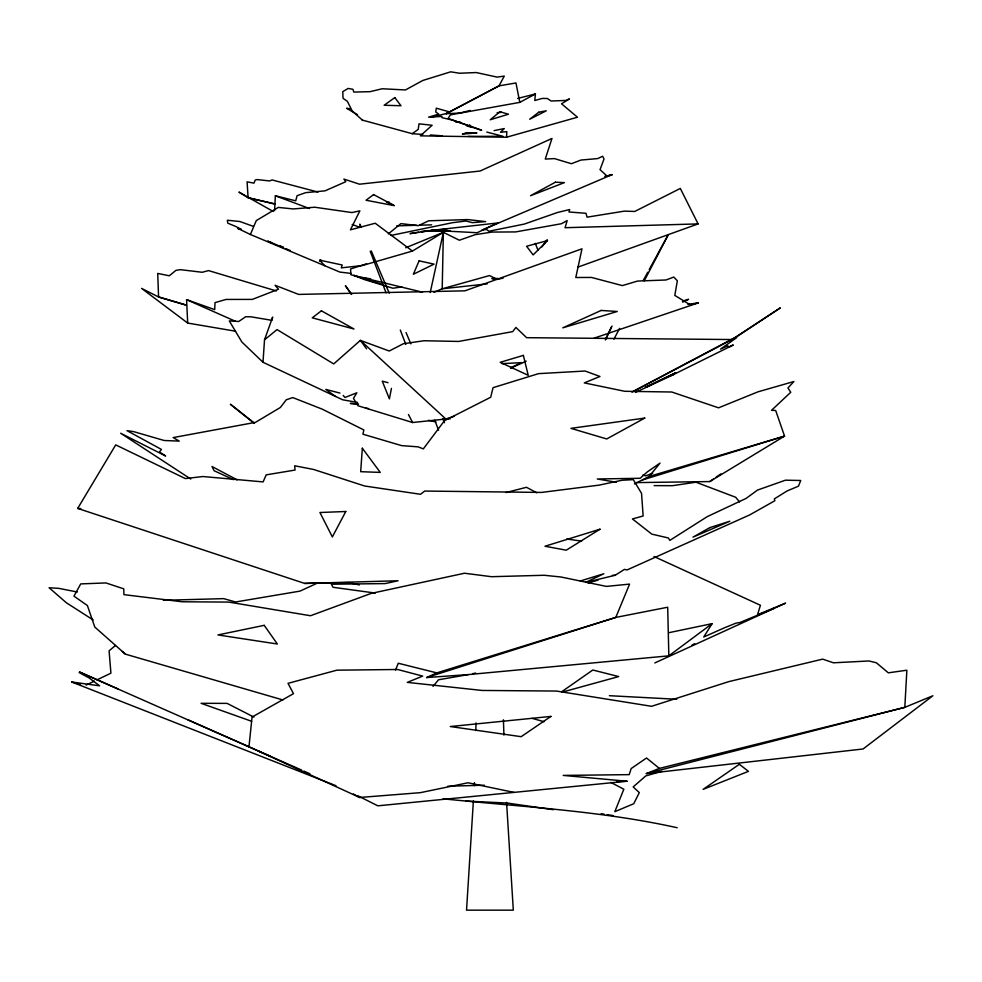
<?xml version="1.0" encoding="UTF-8"?>
<svg xmlns="http://www.w3.org/2000/svg" width="982" height="982" viewBox="0 0 982 982"><rect width="100%" height="100%" fill="white"/><g stroke="black" fill="none" stroke-linecap="round" stroke-linejoin="round"><path stroke-width="1.47" d="M405.664 247.783L443.373 232.329L442.207 288.794L433.995 292.268M474.343 785.686L474.416 782.617M475.804 730.547L476.012 722.887M362.223 120.074L412.219 133.687L418.234 129.379L419.007 123.842L432.117 125.254L420.333 135.847L506.552 137.222L506.822 131.637L500.525 132.275L504.282 128.556L494.081 130.618M274.567 210.688L275.365 195.799L295.729 200.819L297.067 195.7L305.672 192.644L324.981 190.852L345.774 181.719L343.896 179.08L359.522 184.199L480.088 171.028L551.982 138.45L545.255 159.059L554.462 158.605L571.401 163.712L580.914 160.066L597.731 158.568L602.641 156.261L604.028 158.924L600.039 169.665L607.146 176.171L612.216 174.6L483.23 229.53M473.385 800.858L466.536 910.167L513.316 910.167L506.565 802.38M262.992 362.272L264.526 339.821L272.652 317.063L271.953 320.353L250.938 316.805L245.672 316.732L238.761 321.482L229.26 320.893L241.842 341.969L262.992 362.272L342.657 399.797L357.522 402.436M517.624 98.458L535.411 93.953L534.785 100.483L542.395 98.409L547.379 98.507L551.086 101.011L565.693 100.459L569.486 98.936L561.532 103.773L577.477 117.226L506.552 137.222M513.967 792.388L468.009 782.777L420.345 792.67L359.658 797.482L248.962 746.762L252.067 717.044L293.495 693.66L288.008 683.337L336.912 670.178L397.624 669.491L422.69 676.107L407.272 682.38L482.088 690.444L556.475 691.058L651.557 706.303L728.767 681.631L822.634 659.143L833.472 662.801L868.96 660.972L876.361 662.776L888.329 672.83L906.865 670.215L904.815 707.359L646.316 773.583L863.068 748.984L932.9 695.747L904.815 707.359L659.376 768.403L646.316 773.583L653.509 772.318M391.45 388.369L389.388 398.864L382.243 381.139L388 382.698M430.214 292.538L443.373 232.329L459.343 240.234L475.19 234.661L492.08 232.071L515.599 231.924L561.434 223.724L567.166 220.594L565.067 227.714L698.104 223.908L680.305 188.446L634.765 211.449L624.319 211.142L587.089 217.157L585.984 213.303L568.971 211.989L569.67 209.547L557.641 212.443L524.29 224.08L488.901 231.236L486.667 229.579L482.113 229.702M395.537 670.08L398.25 663.243L436.794 672.879L615.8 617.42L667.686 607.232L668.84 655.841L468.181 674.609L426.618 677.555L436.794 672.879M351.09 273.413L339.895 272.088L250.385 234.489L256.29 220.606L278.311 207.411L293.237 208.945L314.756 207.227L351.924 212.566L359.878 210.848L350.414 229.837L375.222 223.233L412.415 251.073L443.373 232.329M631.954 392.174L731.983 339.539L780.334 307.869L736.966 336.531L736.377 337.882L720.53 349.101L727.846 345.811L728.46 347.284L733.272 344.977L671.504 375.554M605.477 339.846L612.044 326.036M605.415 339.576L611.344 327.239M613.922 339.244L619.568 328.381M644.29 280.852L668.288 234.686L649.225 269.559M643.345 280.3L647.752 272.247M359.338 584.941L349.076 582.608L304.641 583.418L77.701 508.406L115.716 444.883L185.365 478.578L202.906 476.528L263.102 481.904L266.208 474.858L295.042 470.059L294.686 465.787L313.528 469.445L364.617 485.992L420.492 494.29L424.703 491.061L541.573 492.424L599.204 485.12L621.901 480.259L633.292 479.633L641.541 493.357L643.136 515.98L632.445 518.95L651.839 534.147L668.386 537.976L669.834 540.382L707.335 516.593L746.099 498.414L757.576 490.055L785.465 480.186L800.723 480.493L798.476 486.164L787.061 490.975L774.356 498.893L774.835 500.734L749.855 514.838L627.056 569.941L624.429 569.376L615.198 575.268L585.64 582.412L603.869 573.733L580.301 581M668.705 632.727L712.097 623.656L703.726 637.011L724.876 627.621L736.034 623.128L739.888 622.514L774.172 608.361M542.015 246.875L547.195 239.645M117.852 688.91L79.603 672.032L79.174 672.572L89.276 678.046L99.612 685.817L71.735 681.999L336.016 785.747M634.433 483.905L649.163 476.466L660.027 463.099L647.199 471.986L640.19 478.283L597.302 478.983L616.438 482.285M433.037 686.406L438.524 679.777L468.181 674.609M319.494 261.089L320.697 259.69M115.422 645.542L109.088 650.821L110.917 673.173L97.157 679.789M388.344 233.888L400.889 223.614L418.418 225.664L428.68 220.79L467.604 219.575L485.648 221.613L472.317 222.644L465.922 220.987L452.481 222.705L390.934 235.447M264.526 339.821L277.047 329.584L333.708 363.917L360.369 340.373L389.253 351.016L403.307 343.749L423.991 340.754L458.594 341.441L512.69 331.634L515.906 327.436L526.634 337.685L731.983 339.539M668.84 655.841L712.097 623.656M561.704 691.745L592.809 670.019L618.697 676.573L561.925 692.212M636.41 482.604L709.753 481.573L713.497 479.007M715.988 477.289L720.972 473.876M470.206 110.45L459.834 113.077L446.209 113.679L499.028 85.876L515.955 82.954L519.822 102.374L450.431 114.845L448.123 118.38L481.659 130.299L452.321 120.086L441.937 117.656L441.912 116.453L428.569 117.153L438.696 114.121L435.726 111.96L436.303 108.18L449.118 111.788M709.753 481.573L784.557 436.118L775.682 410.501L771.533 410.316L790.756 392.26L787.945 387.988L793.91 381.519L758.018 391.818L718.554 407.825L671.774 392.014L624.712 391.29L584.278 382.894L599.953 376.474L585.1 371.024L538.529 373.651L493.062 387.669L490.705 397.256L444.453 420.713L423.328 448.897L418.148 446.859L401.564 445.607L362.923 434.204L363.856 429.956L322.292 409.175L292.808 397.587L286.278 399.772L280.373 407.481L255.455 422.358L173.176 437.591L179.252 441.114L164.178 440.501L133.662 431.638L126.96 430.632L161.478 449.461L159.428 451.941L165.639 456.016L120.651 433.234L190.778 479.032M519.822 102.374L535.411 93.953M633.206 391.425L736.966 336.531M446.209 113.679L499.028 85.876L504.269 76.093L497.088 77.099L476.258 72.545L459.625 73.245L450.689 71.833L422.776 80.475L405.456 89.951L382.194 88.761L370.03 91.682L353.815 92.075L352.931 89.301L348.156 88.429L342.755 91.67L343.062 98.323L347.382 101.355L352.17 110.905L362.861 120.565M692.04 645.088L694.691 643.689M510.591 368.225L526.168 361.155M682.662 302.125L688.578 299.277L682.49 301.204M86.158 685.08L94.407 681.115M635.489 392.37L674.069 374.351M317.886 582.866L300.026 591.115L235.57 601.991L223.687 598.639L163.393 600.297M654.81 662.936L785.575 603.144L757.539 614.707L760.424 605.268L654 556.524M510.64 367.661L521.823 362.628L501.937 363.659M366.568 263.814L350.586 268.97L350.893 274.764L422.493 292.206M652.723 473.25L645.653 475.853L642.915 475.006M577.735 267.178L698.104 223.908M594.208 338.127L698.423 302.849L687.952 304.395M426.618 677.555L615.8 617.42L629.585 584.106L606.422 586.401L560.869 576.986L544.188 575.268L491.54 576.704L464.486 573.23L371.171 593.41L310.496 615.739L228.781 602.089L182.198 601.782L123.916 594.638L123.769 588.844L105.933 582.94L80.72 583.897L73.945 596.148L87.386 605.526L94.8 627.056L125.401 654.147L282.877 699.957M454.445 416.282L445.828 419.007L412.636 422.518L357.964 405.75L353.446 398.361L356.871 392.788L345.001 397.477L343.184 395.464M642.486 479.952L784.557 436.118L649.163 476.466M412.415 251.073L362.37 265.521L341.27 267.865L342.202 265.005L319.616 260.156L324.711 265.705M662.015 771.287L645.788 775.903L633.169 786.913L639.307 792.597L633.746 803.73L614.83 811.672L623.84 789.209L610.779 782.396M588.034 582.964L598.05 580.129M448.025 113.09L431.049 117.288M505.963 492.559L526.462 487.293L536.773 492.78M604.765 176.404L612.216 174.6M698.423 302.849L690.137 304.764L674.806 295.41L677.347 280.791L673.775 277.059L666.054 279.98L637.551 281.061L622.342 285.602L591.508 277.44L575.783 277.513L581.995 248.802L464.928 290.832L298.651 294.416L275.095 285.283L278.483 289.248L252.325 299.4L226.056 299.436L215.021 302.616L214.69 309.637L186.58 299.633L187.697 323.066L235.582 331.216M503.103 278.115L497.137 279.416L489.527 275.561L442.207 288.794L487.195 283.872M472.673 673.664L475.669 673.038M656.381 771.803L659.253 771.3M418.602 232.255L410.034 233.63L428.631 230.733L497.714 222.963L477.154 232.734L431.479 230.279M421.462 231.801L433.148 230.279M401.859 286.953L392.886 288.229L363.941 279.404L353.851 275.39L371.27 281.048M659.376 768.403L646.537 758.006L631.205 768.525L629.204 774.638L563.214 775.412L627.044 781.23L377.849 805.829L357.865 795.788M497.125 112.734L501.593 112.316M436.192 230.034L446.81 229.162M450.407 418.7L445.828 419.007L360.369 340.373L366.581 348.831M396.691 225.848L416.466 225.283M419.51 225.197L431.687 224.853M421.29 231.445L450.173 230.623M497.899 278.446L491.884 278.606L497.506 279.134M304.641 583.418L398.066 580.755L385.19 583.59L331.351 584.216L333.045 587.297L375.333 593.079M447.817 786.214L484.273 785.207M616.794 781.512L627.044 781.23M468.058 136.388L502.931 136.289L486.79 132.079M612.449 575.329L615.198 575.268M455.893 122.21L460.472 122.161M654.135 485.611L672.486 485.685L695.943 482.199L735.727 497.285L739.495 501.962M465.812 801.054L507.326 803.067L553.455 809.708M609.392 695.698L676.733 699.258M389.523 202.255L386.552 202.071L393.316 205.054M357.681 403.86L350.353 403.418L358.553 404.154M77.701 508.406L80.757 508.59M412.219 133.687L422.751 134.436M430.276 134.976L442.33 135.823M443.066 798.808C521.295 806.873 600.211 810.616 677.199 827.74M566.749 538.983L581.614 541.131M361.892 277.44L370.742 278.851M365.574 408.095L368.483 408.549M601.144 813.685L604.176 814.164M607.195 814.643L613.259 815.612M350.022 108.842L346.621 108.266L357.509 114.771M77.382 592.023L58.625 588.341L49.1 587.752L66.334 602.739L93.18 619.961M428.52 420.321L435.934 421.916M274.813 203.863L248.102 197.738L238.933 192.091L273.168 211.437M274.715 204.047L248.102 197.738L247.083 181.854L253.982 183.131L255.222 180.025L257.198 179.571L269.522 180.946L272.137 179.952L318.021 192.079M339.956 393.082L325.803 389.424L335.537 396.446M532.342 718.407L544.04 721.696M71.735 681.999L80.438 684.491M186.445 305.071L158.568 296.969L141.555 288.377L187.697 323.066M466.781 125.905L470.93 127.132M372.681 281.466L381.114 283.982M186.371 305.255L158.568 296.969L157.721 273.438L169.297 275.782L175.876 270.394L180.283 269.657L202.194 272.272L208.565 270.59L276.298 290.942M251.576 721.267L201.089 703.308L227.1 703.382L253.957 717.106M253.356 226.363L239.804 221.502L227.333 220.25L227.812 223.196L235.95 226.56L241.228 229.358L237.865 228.45L250.385 234.489M275.365 195.799L309.514 208.54M352.207 224.473L359.314 227.124M271.646 242.677L267.656 241.13L283.209 247.587M279.625 245.745L283.602 247.28M286.044 248.753L290.279 250.508M187.955 719.855L248.962 746.762M258.659 751.12L270.639 756.398M186.58 299.633L235.57 321.335M79.603 672.032L301.597 770.072M303.892 771.128L309.907 773.755M233.434 479.658L214.101 470.722L212.014 466.524L237.165 479.854M353.36 793.984L359.658 797.482M254.424 423.181L230.365 404.228L254.289 423.402M122.369 651.508L125.401 654.147M469.445 124.824L472.305 127.537M351.642 294.318L345.394 285.676L351.458 294.428M408.438 414.527L412.636 422.518M361.02 226.952L359.829 224.129L360.922 226.989M371.233 250.889L389.24 293.139M406.057 332.579L410.857 343.847M442.673 418.504L444.478 422.726M535.276 243.352L538.013 250.3M370.214 251.318L386.073 292.832M400.3 330.038L405.775 344.351M434.756 420.21L438.586 430.226M503.422 719.818L503.913 735.137M362.333 448.222L360.689 471.691L380.243 472.403L362.333 448.222M419.093 260.844L413.361 274.248L434.032 264.146L419.093 260.844M345.787 511.499L332.346 536.933L319.936 512.506L345.787 511.499M547.477 240.615L533.152 254.89L526.585 246.273L547.477 240.615M499.899 111.764L490.227 119.779L508.48 114.194L499.899 111.764M538.75 112.23L529.691 119.239L546.262 110.806L538.75 112.23M321.396 310.815L312.264 317.837L353.986 329.007L321.396 310.815M373.577 194.596L366.053 200.242L394.433 205.68L373.577 194.596M394.813 97.599L384.158 105.258L400.975 105.737L394.813 97.599M739.36 764.278L703.124 789.368L748.431 771.361L739.36 764.278M550.914 716.418L521.16 736.684L450.259 726.533L550.914 716.418M600.027 529.2L566.258 550.19L544.985 546.238L600.027 529.2M709.851 527.616L692.985 537.154L729.847 521.221L709.851 527.616M644.744 418.087L606.729 438.954L570.935 428.361L644.744 418.087M555.431 182.198L530.513 195.725L564.417 182.615L555.431 182.198M675.567 372.841L645.579 387.313L675.567 372.841M601.168 310.447L562.784 327.841L617.236 311.478L601.168 310.447M466.511 132.656L462.399 134.141L476.896 132.914L466.511 132.656M523.369 355.386L500.194 362.321L528.218 375.296L523.369 355.386M264.219 625.338L217.943 634.937L277.341 644.008L264.219 625.338"/></g></svg>
